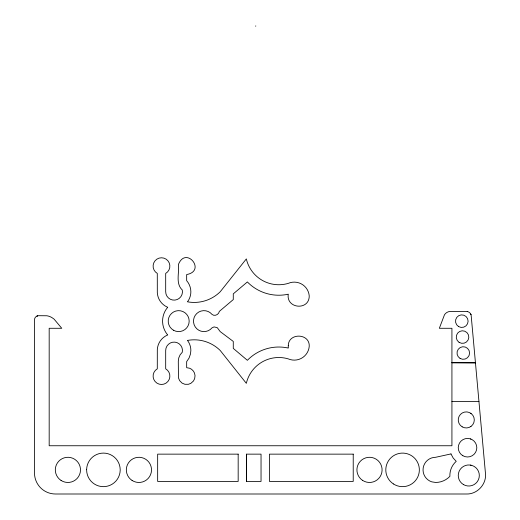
<?xml version="1.0" encoding="UTF-8"?>
<svg xmlns="http://www.w3.org/2000/svg" width="520" height="520" viewBox="0 0 520 520"><rect width="100%" height="100%" fill="white"/><g stroke="black" fill="none" stroke-linecap="round" stroke-linejoin="round"><path stroke-width="0.78" d="M470.6 426.686L470.945 426.452M37.602 315.842L36.979 316.062L38.142 315.738A4.192 4.192 0 0 1 38.688 315.699L46.865 315.77A13.488 13.488 0 0 1 53.118 318.435L53.8 318.916A9.685 9.685 0 0 1 54.268 319.345L61.763 328.283L49.179 328.283L49.179 445.75L451.925 445.75L451.925 328.283L439.341 328.283L444.425 314.932A5.909 5.909 0 0 1 444.62 314.613L444.691 314.509A7.176 7.176 0 0 1 448.038 311.928L448.156 311.864A6.617 6.617 0 0 1 448.532 311.747L448.656 311.708A6.097 6.097 0 0 1 449.15 311.597L466.596 311.506A4.303 4.303 0 0 1 467.149 311.538L467.259 311.552M255.457 26.098L255.84 26M451.925 362.824L475.449 362.824L451.925 362.629M451.925 401.414L478.946 401.414M246.545 454.142L261.04 454.142L261.04 481.416L246.545 481.416L246.545 454.142L246.565 481.416M470.509 465.094L471.049 465.199M470.464 438.9L470.918 439.069M470.691 413.225L471.036 413.465M467.259 311.552A4.706 4.706 0 0 1 470.704 314.1L470.984 314.717A4.433 4.433 0 0 1 471.101 315.153L471.126 315.263A4.29 4.29 0 0 1 471.185 315.699L485.426 473.025C486.909 483.971 477.301 494.494 466.258 494L55.471 494A20.976 20.976 0 0 1 34.502 473.571L34.515 319.456A4.192 4.192 0 0 1 37.187 315.978M470.724 314.093L470.906 314.509M470.821 314.301A4.556 4.556 0 0 1 470.945 314.613M86.638 469.411L86.638 470.288A16.783 16.783 0 0 0 103.389 486.655A16.783 16.783 0 0 0 120.192 470.347L120.192 469.469A16.783 16.783 0 0 0 103.448 453.096A16.783 16.783 0 0 0 86.638 469.411M288.275 345.748L288.262 348.062L287.775 347.951A43.816 43.816 0 0 0 247.37 360.308L233.279 348.394L233.279 341.432L220.227 331.617L217.256 327.659L214.071 326.911L212.043 327.834A10.491 10.491 0 0 1 196.794 328.764A10.491 10.491 0 0 1 196.794 313.489A10.491 10.491 0 0 1 212.043 314.418C214.506 316.673 218.914 314.6 219.33 311.396L233.279 299.585L233.279 293.858L247.37 281.944A43.816 43.816 0 0 0 287.775 294.3L288.262 294.19C285.994 308.834 309.289 310.811 309.238 295.952A15.034 15.034 0 0 0 288.262 283.368A33.326 33.326 0 0 1 246.331 258.914L220.227 291.759A37.018 37.018 0 0 1 187.499 301.815L187.655 301.613A16.783 16.783 0 0 0 190.859 291.746C190.827 287.703 189.319 283.699 186.661 280.651L186.661 274.547C206.622 270.953 185.965 245.667 178.451 264.413C179.498 272.695 175.26 283.433 182.28 290.004A8.392 8.392 0 0 1 174.954 300.092A8.392 8.392 0 0 1 165.685 291.746L165.685 273.423A8.392 8.392 0 0 0 167.915 260.767A8.392 8.392 0 0 0 155.064 260.767A8.392 8.392 0 0 0 157.294 273.423L157.313 292.63A16.783 16.783 0 0 0 167.245 307.079L167.707 307.275L167.472 307.548A21.288 21.288 0 0 0 162.578 320.892L162.597 322.003A21.288 21.288 0 0 0 167.174 334.341L167.7 334.971L167.245 335.16A16.783 16.783 0 0 0 157.313 349.615L157.294 368.817A8.392 8.392 0 0 0 155.064 381.478A8.392 8.392 0 0 0 167.915 381.478A8.392 8.392 0 0 0 165.685 368.817L165.685 350.493A8.392 8.392 0 0 1 174.954 342.147A8.392 8.392 0 0 1 182.28 352.235L180.108 354.835L178.75 357.929L178.302 361.283L178.451 377.832L179.621 380.653L182.091 383.123L184.919 384.293L188.403 384.293L190.853 383.351L193.447 381.017L194.643 378.677L195.039 375.648L194.493 373.081L193.447 371.15L191.594 369.298L189.67 368.251L186.661 367.692L186.661 361.595L189.026 358.111L190.489 353.984L190.859 350.493A16.783 16.783 0 0 0 187.655 340.626L187.499 340.425A37.024 37.024 0 0 1 220.227 350.493L246.331 383.338A33.326 33.326 0 0 1 288.262 358.885A15.034 15.034 0 0 0 309.238 346.3C309.894 333.119 288.314 332.553 288.275 345.748M450.983 453.921L435.643 457.288A12.584 12.584 0 0 0 431.75 481.845L435.643 482.463A19.623 19.623 0 0 0 449.878 476.346A18.928 18.928 0 0 1 456.222 461.331L453.161 457.997L450.983 453.921M238.173 454.142L157.657 454.142L157.657 481.416L238.173 481.416L238.173 454.142M353.223 454.142L269.432 454.142L269.432 481.416L353.223 481.416L353.223 454.142M362.654 480.435A12.584 12.584 0 0 0 382.076 470.535A12.584 12.584 0 0 0 363.792 458.66A12.584 12.584 0 0 0 362.654 480.435M459.095 342.349A6.292 6.292 0 0 0 468.812 337.402A6.292 6.292 0 0 0 459.667 331.468A6.292 6.292 0 0 0 459.095 342.349M61.055 480.435A12.584 12.584 0 0 0 80.477 470.535A12.584 12.584 0 0 0 62.192 458.66A12.584 12.584 0 0 0 61.055 480.435M458.614 326.579A6.292 6.292 0 0 0 468.104 321.217A6.292 6.292 0 0 0 458.718 315.679A6.292 6.292 0 0 0 458.614 326.579M393.438 483.951A16.783 16.783 0 0 0 419.334 470.756A16.783 16.783 0 0 0 394.959 454.922A16.783 16.783 0 0 0 393.438 483.951M132.067 480.435A12.584 12.584 0 0 0 151.495 470.535A12.584 12.584 0 0 0 133.211 458.66A12.584 12.584 0 0 0 132.067 480.435M460.103 358.436A6.292 6.292 0 0 0 469.593 353.074A6.292 6.292 0 0 0 460.207 347.536A6.292 6.292 0 0 0 460.103 358.436M462.209 426.849A8.027 8.027 0 0 0 474.299 419.985A8.027 8.027 0 0 0 462.306 412.945A8.027 8.027 0 0 0 462.209 426.849M462.832 455.709A9.282 9.282 0 0 0 476.814 447.772A9.282 9.282 0 0 0 462.95 439.634A9.282 9.282 0 0 0 462.832 455.709M463.457 484.575A10.537 10.537 0 0 0 479.323 475.566A10.537 10.537 0 0 0 463.587 466.329A10.537 10.537 0 0 0 463.457 484.575M173.446 330.207A10.491 10.491 0 0 0 189.176 321.126A10.491 10.491 0 0 0 173.446 312.046A10.491 10.491 0 0 0 173.446 330.207"/></g></svg>
